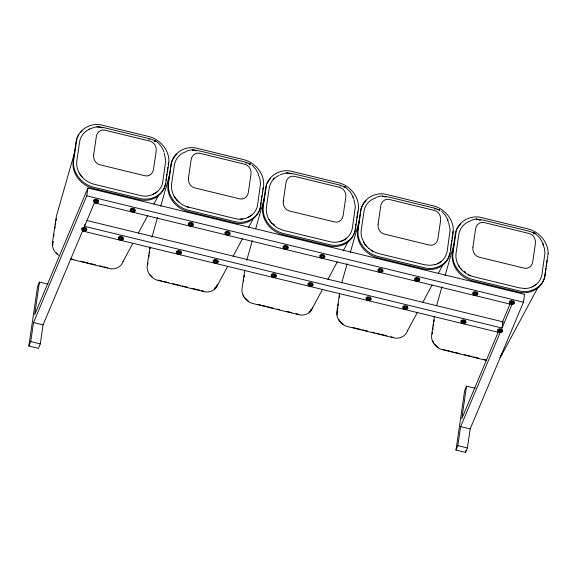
<?xml version="1.0" encoding="UTF-8"?>
<svg xmlns="http://www.w3.org/2000/svg" width="577" height="577" viewBox="0 0 577 577"><rect width="100%" height="100%" fill="white"/><g stroke="black" fill="none" stroke-linecap="round" stroke-linejoin="round"><path stroke-width="0.87" d="M53.207 242.917L53.322 241.388M168.232 164.741L168.419 162.202M168.455 183.255L168.455 188.729M337.249 311.861L337.235 314.927M337.632 312.207L337.747 310.678M358.346 209.747C359.911 197.392 350.304 185.643 338.555 182.765L292.106 171.448C280.415 168.123 267.021 176.093 265.557 188.455L262.773 207.518C261.165 219.851 270.815 231.658 282.557 234.522L329.005 245.838C339.795 248.824 352.9 242.347 354.877 230.829M357.387 233.173L360.913 209.083L363.286 203.977L366.027 200.774M452.656 234.031L452.844 231.492M452.195 256.267L455.174 234.651C456.631 222.289 470.031 214.319 481.723 217.644L528.171 228.961C539.106 231.687 548.136 241.893 548.15 253.382M452.693 255.084L456.212 231.002M548.15 253.397L545.171 275.013M39.438 282.081L34.663 314.725L87.935 187.994L524.594 294.371L523.447 302.197L470.176 428.927L467.399 447.918L465.509 452.411L455.967 450.082L457.857 445.595L460.634 426.598L500.086 332.734L82.533 231.009L43.08 324.873L40.296 343.87L38.414 348.364L28.85 346.034L37.548 286.574L39.438 282.081L48.129 284.201M28.85 346.034L30.74 341.541L33.516 322.55L86.788 195.812L87.935 187.994M53.733 236.382L53.993 234.615M54.894 228.427L55.154 226.66M55.414 224.893L55.673 223.126M56.063 220.472L56.315 218.705M97.073 127.575L97.261 126.731M84.509 226.314L94.376 202.837L511.929 304.562L502.062 328.039L84.509 226.314L84.769 224.547M154.917 141.834L155.076 140.781L150.193 138.891L104.581 127.784L97.571 126.572M155.047 141.423L155.17 140.572M149.955 246.999L147.236 265.579C146.284 272.409 151.621 278.922 158.134 280.444L203.883 291.587C209.48 293.159 216.281 290.217 217.897 284.389M147.762 264.778L148.022 263.011M148.931 256.823L149.183 255.056M149.443 253.289L149.703 251.522M150.092 248.875L150.352 247.107M165.945 180.334L166.205 178.603M166.457 176.872L166.84 174.268M167.092 172.537L167.344 170.806M167.597 169.068L167.849 167.337M168.462 183.241L171.246 164.178C172.811 152.263 186.205 145.238 197.298 148.354L243.746 159.663C255.496 162.548 265.103 174.297 263.538 186.652L260.198 208.196M192.393 150.51L192.516 149.659M249.726 164.935L249.884 163.882L245.001 161.993L199.39 150.878L192.415 149.652M249.855 164.517L249.978 163.666M244.763 270.101L242.044 288.673C241.085 295.503 246.429 302.023 252.942 303.538L298.691 314.689C304.288 316.254 311.09 313.318 312.705 307.483M243.48 281.691L243.739 279.924M244.121 277.27L244.381 275.503M260.883 202.57C261.331 216.245 247.107 226.559 234.197 222.744L187.749 211.427C175.992 208.542 166.385 196.786 167.965 184.431L171.297 162.887L172.299 160.24L174.961 156.115M261.136 200.832L261.388 199.101M261.641 197.37L261.9 195.632M262.275 193.035L262.528 191.304M262.787 189.566L263.04 187.835M287.065 173.598L287.223 172.747L294.198 173.973L339.81 185.087L345.226 187.107L343.791 186.97M287.202 173.612L287.324 172.761M340.156 186.22L340.3 185.231M344.664 187.619L344.786 186.768M339.572 293.195L336.853 311.775C335.893 318.598 341.238 325.118 347.751 326.64L393.5 337.783C399.096 339.355 405.898 336.413 407.513 330.578M337.639 309.207L337.898 307.44M338.158 305.673L338.418 303.906M339.319 297.718L339.579 295.951M355.187 229.134L355.439 227.396M355.692 225.665L355.944 223.934M356.326 221.33L356.579 219.599M356.831 217.868L357.213 215.264M357.466 213.533L357.718 211.795M358.339 209.761L355.006 231.29M434.964 209.321L435.108 208.326L434.618 208.182L389.006 197.074L382.58 196.194M439.472 210.713L439.595 209.862M434.38 316.297L431.661 334.869C430.702 341.699 436.046 348.212 442.559 349.734L486.577 360.459M432.187 334.069L432.447 332.302M432.837 329.655L433.096 327.887M433.349 326.12L433.608 324.353M433.998 321.699L434.257 319.932M450.37 249.632L450.623 247.894M450.882 246.163L451.257 243.559M451.51 241.828L451.769 240.097M452.022 238.359L452.404 235.762M476.681 219.787L476.804 218.964M476.818 219.801L476.941 218.95M479.256 220.472L479.357 219.758L480.778 220.104M455.967 450.082L464.665 390.629L466.555 386.136L475.224 388.249M466.555 386.136L461.773 418.779L498.066 332.439M465.509 452.411L465.769 450.637M502.062 328.039L502.971 321.851L87.163 220.551M534.151 234.226L534.403 232.957M544.674 276.195L545.308 271.861M545.561 270.123L545.813 268.392M546.066 266.661L546.448 264.057M546.7 262.326L546.953 260.595M76.986 138.61L73.654 160.139C72.046 172.501 81.689 184.265 93.438 187.15L139.879 198.466C150.128 201.243 162.447 195.704 165.39 185.123M165.44 183.818L163.897 188.924M165.39 185.094L168.722 163.565C170.302 151.21 160.695 139.454 148.938 136.569L102.49 125.252C90.798 121.935 77.405 129.904 75.948 142.259L73.156 161.322C71.555 173.655 81.198 185.462 92.94 188.333L139.389 199.642C145.108 200.976 151.354 200.255 156.439 197.219M266.603 184.806L263.271 206.335C261.662 218.697 271.305 230.461 283.055 233.346L329.496 244.662C339.745 247.439 352.049 241.9 354.999 231.312M449.865 253.108L448.315 258.215L446.944 260.667M544.674 276.203C543.094 288.118 529.715 295.143 518.615 292.034L472.174 280.718C461.232 277.991 452.209 267.778 452.195 256.296M545.164 275.027C543.606 286.913 530.205 293.974 519.112 290.851L472.671 279.535C466.62 277.977 461.203 274.263 457.474 269.257M74.628 152.378L56.387 216.202L52.435 242.484C51.721 247.504 54.49 252.531 58.63 255.272M151.931 237.262L157.521 217.522M160.687 206.371L169.919 173.756M246.74 260.357L252.329 240.623M255.734 228.607L264.482 197.716M341.793 282.593L347.138 263.718M350.297 252.56L359.781 219.094M436.601 305.695L441.946 286.812M445.105 275.662L454.344 243.047M123.089 261.287C121.473 267.122 114.679 270.065 109.075 268.493L70.235 259.03M260.191 208.218C257.241 218.827 244.936 224.323 234.688 221.561L188.246 210.244C182.195 208.686 176.778 204.972 173.057 199.967M502.322 353.679L500.1 357.646M502.257 322.478L510.284 303.379M502.307 323.416L502.971 321.851M123.038 261.547L132.782 243.4M138.285 233.144L147.604 215.791M153.951 203.955L158.61 195.278M217.846 284.641L227.59 266.495M233.094 256.246L242.405 238.885M248.334 227.843L253.844 217.587M312.655 307.736L322.392 289.596M327.902 279.34L337.213 261.987M343.142 250.937L348.652 240.688M407.463 330.837L417.2 312.691M422.71 302.435L432.022 285.081M438.376 273.246L443.035 264.569M502.271 353.932L538.262 286.877M77.491 137.146L78.861 134.686M267.108 183.335L270.202 178.654M216.757 285.745L217.479 284.454M216.26 286.92L216.981 285.629M456.724 229.531L459.386 225.405M501.182 355.035L501.903 353.744M500.685 356.211L501.406 354.92M163.89 188.931L160.788 193.627L156.439 197.204M310.664 310.008L311.566 308.839M311.068 310.015L309.099 312.215M446.937 260.696C442.047 268.117 432.231 271.031 423.814 268.932L377.365 257.623C366.438 254.897 357.379 244.677 357.387 233.195M80.585 132.465L82.114 130.993M175.394 155.559L176.923 154.095M272.921 179.173L274.14 178.005M214.788 287.937L215.856 286.906M214.291 289.113L215.358 288.089M459.819 224.85L460.835 223.876M157.002 191.975L152.782 194.536M251.81 215.07L247.591 217.637M346.618 238.171C341.988 241.936 335.576 243.068 329.828 241.662L283.588 230.403L278.72 228.564M441.427 261.266L437.207 263.833M534.886 285.312L536.235 284.36M93.488 200.205L95.299 199.18L97.881 199.779L98.667 201.402M81.66 228.377L83.463 227.352L86.052 227.958L86.831 229.581M130.186 209.141L131.996 208.124L134.578 208.723L135.364 210.345M118.357 237.32L120.16 236.296L122.75 236.895L123.528 238.517M188.297 223.299L190.1 222.275L192.689 222.881L193.475 224.503L191.665 225.52M192.3 224.713L191.261 225.297L189.783 224.958L189.335 224.027M176.468 251.478L178.271 250.454L180.861 251.053L181.64 252.676M227.064 232.38L226.033 232.964L226.48 233.894L227.965 234.24L228.997 233.656L228.55 232.726M213.165 260.415L214.969 259.39L217.558 259.996L218.337 261.619M283.105 246.401L284.908 245.376L287.497 245.975L288.284 247.598M285.175 246.538L284.144 247.122L284.591 248.052L286.069 248.398L287.108 247.807L286.661 246.884M319.802 255.337L321.613 254.313L324.195 254.919L324.981 256.541M321.872 255.481L320.841 256.065L321.288 256.996L322.774 257.335L323.805 256.751L323.358 255.82M307.974 283.516L309.777 282.492L312.366 283.091L313.145 284.713M377.913 269.495L379.716 268.471L382.306 269.07L383.092 270.692M379.983 269.632L378.952 270.224L379.399 271.147L380.878 271.493L381.916 270.909L381.469 269.978M366.078 297.667L367.888 296.643L370.47 297.249L371.256 298.872M414.611 278.439L416.414 277.414L419.003 278.013L419.789 279.636L418.585 280.314M416.681 278.576L415.649 279.16L416.096 280.09L417.582 280.429L418.613 279.845L418.166 278.922M402.782 306.611L404.585 305.586L407.174 306.185L407.953 307.808M406.778 308.024L405.746 308.608L404.268 308.262L403.813 307.332M472.722 292.589L474.525 291.573L477.114 292.171L477.893 293.794L476.09 294.818M474.792 292.734L473.76 293.318L474.207 294.248L475.686 294.587L476.725 294.003M460.886 320.769L462.696 319.745L465.278 320.343L466.065 321.966M464.889 322.175L463.858 322.767L462.372 322.42L461.925 321.49M509.419 301.533L511.222 300.509L513.811 301.107L514.597 302.73M511.489 301.67L510.457 302.254L510.905 303.185L512.383 303.531L513.422 302.947L512.975 302.016M497.583 329.705L499.393 328.681L501.983 329.287L502.762 330.909M499.66 329.849L498.622 330.433L499.076 331.364L500.555 331.703L501.586 331.119L501.139 330.188M89.594 129.183C84.372 131.383 80.427 136.323 79.59 141.949L76.828 160.832A26.008 20.498 22.8 0 0 77.325 168.152C79.229 176.165 86.182 182.13 93.972 184.222L140.211 195.48C149.941 198.171 161.423 192.199 162.786 181.769L165.722 160.615L164.207 153.071M279.21 175.372C273.988 177.579 270.036 182.512 269.207 188.145L266.444 207.02A26.008 20.498 22.8 0 0 266.942 214.341C268.428 220.674 273.065 225.614 278.72 228.579M532.016 286.928L534.23 285.774M381.996 195.863L382.573 196.194M280.17 174.716L286.553 172.797M88.894 129.154L96.936 126.601M186.407 151.138L191.744 149.695M185.996 151.722C180.01 153.496 175.307 158.855 174.398 165.044L171.636 183.926A26.008 20.498 22.8 0 0 172.134 191.247C174.038 199.26 180.99 205.232 188.78 207.316M376.024 197.334L381.361 195.892M375.613 197.918C369.626 199.692 364.916 205.051 364.015 211.24L361.252 230.122A26.008 20.498 22.8 0 0 361.75 237.443L364.967 244.814L368.948 248.615M340.012 241.568C346.496 240.306 351.335 234.341 352.403 227.965L355.331 206.811L354.105 200.089M470.832 220.428L476.169 218.993M470.421 221.013C464.435 222.787 459.725 228.153 458.823 234.341L456.061 253.216A26.008 20.498 22.8 0 0 456.558 260.537C458.463 268.557 465.415 274.522 473.205 276.607L519.444 287.873L524.5 288.442M434.82 264.663C441.304 263.4 446.144 257.436 447.211 251.06L450.139 229.906L448.632 222.361M186.421 206.58L235.019 218.582C244.749 221.272 256.231 215.293 257.594 204.864L260.523 183.71L259.859 178.654L258.244 174.564M434.82 264.648L429.692 265.355L424.636 264.764L378.397 253.498L373.528 251.666L368.948 248.6M154.477 140.838L155.069 140.557C159.31 142.959 162.303 147.409 164.019 151.931M438.902 210.129L440.035 210.201L435.108 208.326M154.665 140.55L154.304 140.37M249.415 163.652L249.113 163.471M439.032 209.848L438.722 209.667M533.408 233.166L534.843 233.296L529.426 231.283L483.807 220.169L476.414 219.195L477.994 219.548M100.059 127.149L99.569 127.12M194.867 150.244L194.377 150.222M289.676 173.345L289.185 173.316M384.484 196.44L383.993 196.418M240.075 219.152L242.686 218.971M479.292 219.541L478.802 219.512M524.5 288.457C532.91 288.738 540.815 282.586 542.019 274.154L544.948 253L544.284 247.944L542.661 243.855M192.523 150.07L193.569 150.251M286.993 173.129L288.377 173.352M99.424 127.272L97.888 126.983M248.983 163.875L250.418 164.005L249.884 163.882M382.306 196.274L383.186 196.447M102.23 127.87L100.838 127.553M310.044 283.653L311.522 283.999L311.969 284.923L310.938 285.507L309.46 285.168L309.012 284.237M367.563 299.326L369.049 299.665L370.081 299.081L369.633 298.15M195.646 150.647L196.353 150.813M291.161 173.915L289.762 173.569M385.97 197.009L384.57 196.663M86.788 195.812L523.447 302.197M71.159 258.871L73.748 259.506M80.65 261.186L88.411 263.076M90.135 263.494L95.313 264.756M99.626 265.809L102.216 266.437M103.939 266.862L107.394 267.699M158.199 280.076L161.654 280.92M163.378 281.338L168.556 282.6M172.869 283.653L180.63 285.543M182.354 285.961L187.532 287.223M191.845 288.276L199.613 290.166M201.337 290.584L203.926 291.219M258.186 304.44L260.775 305.067M262.499 305.485L265.947 306.329M267.678 306.748L272.849 308.01M277.162 309.063L279.751 309.69M286.654 311.371L291.832 312.633M296.145 313.686L298.735 314.314M352.994 327.534L360.755 329.424M362.486 329.842L367.657 331.104M371.97 332.157L374.56 332.785M376.283 333.21L379.738 334.047M381.462 334.472L386.64 335.727M390.954 336.78L393.543 337.415M442.624 349.366L446.079 350.21M447.802 350.628L452.974 351.891M454.705 352.309L459.876 353.571M464.189 354.624L471.957 356.514M473.681 356.939L478.86 358.194M483.173 359.247L485.762 359.875M33.516 322.55L43.08 324.873M460.634 426.598L470.176 428.927M30.74 341.541L40.296 343.87M457.857 445.595L467.399 447.918M436.926 209.545L437.59 209.732M148.823 139.223L149.53 139.41M534.655 233.007L539.978 238.164L542.863 243.249M345.039 186.818L350.362 191.968L353.247 197.06M245.838 162.873L246.588 163.125M468.336 274.76L470.846 275.871M533.862 232.92L533.53 232.762M344.281 186.739L343.914 186.566M155.076 140.781L155.581 140.983L155.372 140.593M371.148 250.281L373.528 251.673M464.276 271.277L465.682 272.337M438.058 347.354L434.459 343.914M343.25 324.26L340.704 322.096L338.757 319.434M248.442 301.165L244.843 297.718M441.571 211.218L445.17 215.062L448.055 220.154M251.954 165.022L255.553 168.873L258.438 173.958M273.383 223.862L274.659 225.08M177.348 200.507L176.043 198.935L179.332 202.412M152.299 277.054L150.034 274.623M56.286 252.805L57.491 253.959M460.46 268.226L461.766 269.812M365.219 244.605L366.958 246.718M270.844 222.03L272.149 223.616M80.794 175.307L82.533 177.427M458.564 265.442L459.552 266.963M363.755 242.34L364.743 243.862M268.947 219.246L270.411 221.503M174.139 196.151L175.603 198.409M79.33 173.05L80.318 174.571M457.482 269.25C454.503 265.153 452.707 260.184 452.693 255.099M173.057 199.952L170.02 194.572L168.455 188.758M543.173 243.638L543.801 244.936M447.471 219.96L448.242 221.561M432.858 341.079L433.565 342.536M352.662 196.865L353.824 199.26M243.242 294.883L243.948 296.34M276.448 275.77L275.662 274.147L273.08 273.548L271.269 274.573L272.055 276.195M274.825 275.056L275.272 275.986L274.241 276.571L272.755 276.224L272.308 275.294M230.173 233.44L229.386 231.817L226.804 231.218L224.994 232.242L225.78 233.865M180.017 251.961L180.464 252.885L179.433 253.476L177.954 253.13L177.5 252.199M133.741 209.624L134.189 210.555L133.157 211.139L131.671 210.8L131.224 209.869M121.906 237.803L122.353 238.734L121.321 239.318L119.843 238.972L119.396 238.041M97.044 200.688L97.491 201.618L96.46 202.202L94.974 201.856L94.527 200.926M85.208 228.86L85.656 229.79L84.624 230.374L83.146 230.035L82.699 229.105M52.716 244.093L52.81 245.636M93.676 154.809C93.048 158.992 95.479 163.745 99.763 164.748L145.029 175.776C149.118 176.944 153.078 173.396 153.504 169.386L156.179 151.109C156.814 146.962 154.326 142.202 150.092 141.177L104.826 130.15C100.766 129.003 96.741 132.559 96.352 136.54L93.676 154.809M188.484 177.904C187.857 182.087 190.287 186.84 194.572 187.85L239.837 198.877C243.927 200.039 247.886 196.497 248.312 192.48L250.988 174.204C251.622 170.056 249.134 165.296 244.9 164.272L199.635 153.244C195.574 152.104 191.55 155.653 191.153 159.641L188.484 177.904M283.293 200.998C282.665 205.181 285.096 209.941 289.38 210.944L334.646 221.972C338.735 223.133 342.695 219.592 343.12 215.582L345.796 197.298C346.431 193.151 343.942 188.39 339.702 187.374L294.443 176.346C290.382 175.199 286.358 178.747 285.961 182.736L283.293 200.998M358.072 229.444C356.478 241.799 366.121 253.563 377.863 256.44L424.304 267.757C435.404 270.901 448.791 263.797 450.356 251.925L453.147 232.856C454.726 220.501 445.119 208.744 433.363 205.859L386.915 194.543C375.822 191.434 362.428 198.459 360.863 210.374L358.072 229.437M378.101 224.1C377.473 228.283 379.904 233.036 384.188 234.046L429.454 245.066C433.543 246.235 437.503 242.693 437.929 238.676L440.604 220.4C441.239 216.252 438.751 211.492 434.51 210.468L389.251 199.44C385.191 198.293 381.166 201.849 380.77 205.838L378.101 224.1M472.909 247.194C472.282 251.377 474.712 256.13 478.997 257.14L524.255 268.168C528.352 269.329 532.311 265.788 532.737 261.77L535.413 243.494C536.047 239.347 533.559 234.587 529.318 233.562L484.06 222.534C479.999 221.395 475.975 224.943 475.578 228.932L472.909 247.194M95.183 199.959L93.373 200.984L94.159 202.606L96.748 203.205L98.552 202.188L97.765 200.558L95.183 199.959M95.515 200.659L94.484 201.243L94.931 202.166L96.409 202.513L97.441 201.928L96.994 200.998L95.515 200.659M83.348 228.139L81.545 229.156L82.323 230.786L84.913 231.384L86.716 230.36L85.937 228.737L83.348 228.139M83.679 228.831L82.648 229.415L83.095 230.346L84.581 230.685L85.612 230.1L85.165 229.17L83.679 228.831M131.881 208.903L130.077 209.927L130.856 211.55L133.446 212.148L135.249 211.124L134.47 209.501L131.881 208.903M132.212 209.595L131.181 210.179L131.628 211.11L133.107 211.456L134.145 210.872L133.698 209.941L132.212 209.595M120.045 237.075L118.242 238.099L119.021 239.722L121.61 240.32L123.413 239.296L122.634 237.674L120.045 237.075M120.384 237.767L119.345 238.359L119.792 239.282L121.278 239.628L122.31 239.044L121.862 238.113L120.384 237.767M189.992 223.061L188.181 224.085L188.967 225.708L191.557 226.307L193.36 225.282L192.574 223.66L189.992 223.061M190.323 223.753L189.292 224.338L189.739 225.268L191.218 225.607L192.249 225.023L191.802 224.1L190.323 223.753M178.156 251.233L176.353 252.257L177.132 253.88L179.721 254.479L181.524 253.454L180.745 251.832L178.156 251.233M178.488 251.925L177.456 252.51L177.904 253.44L179.389 253.786L180.421 253.202L179.974 252.272L178.488 251.925M226.689 231.997L224.879 233.021L225.665 234.644L228.254 235.243L230.057 234.219L229.278 232.596L226.689 231.997M227.021 232.69L225.989 233.281L226.436 234.204L227.915 234.55L228.954 233.966L228.499 233.036L227.021 232.69M214.853 260.177L213.05 261.193L213.829 262.816L216.418 263.422L218.221 262.398L217.442 260.775L214.853 260.177M215.235 260.559L214.204 261.143L214.651 262.066L216.13 262.412L217.161 261.828L216.714 260.898L215.235 260.559M215.192 260.869L214.154 261.453L214.601 262.384L216.087 262.723L217.118 262.138L216.671 261.208L215.192 260.869M284.8 246.155L282.99 247.18L283.776 248.802L286.358 249.401L288.168 248.377L287.382 246.754L284.8 246.155M285.132 246.848L284.1 247.432L284.548 248.362L286.026 248.709L287.058 248.124L286.61 247.194L285.132 246.848M272.964 274.327L271.161 275.352L271.94 276.974L274.529 277.573L276.333 276.556L275.554 274.933L272.964 274.327M273.296 275.027L272.265 275.611L272.712 276.542L274.19 276.881L275.229 276.296L274.782 275.366L273.296 275.027M321.497 255.099L319.687 256.116L320.473 257.739L323.062 258.345L324.865 257.32L324.079 255.698L321.497 255.099M321.829 255.791L320.798 256.376L321.245 257.306L322.723 257.645L323.755 257.061L323.308 256.13L321.829 255.791M309.661 283.271L307.858 284.295L308.637 285.918L311.227 286.517L313.03 285.492L312.251 283.87L309.661 283.271M309.993 283.963L308.962 284.548L309.409 285.478L310.895 285.824L311.926 285.24L311.479 284.31L309.993 283.963M379.601 269.25L377.798 270.274L378.584 271.897L381.166 272.495L382.977 271.478L382.19 269.856L379.601 269.25M379.94 269.949L378.909 270.534L379.356 271.464L380.834 271.803L381.866 271.219L381.419 270.288L379.94 269.949M367.773 297.429L365.969 298.453L366.748 300.076L369.338 300.675L371.141 299.651L370.362 298.028L367.773 297.429M368.104 298.121L367.073 298.706L367.52 299.636L368.999 299.982L370.037 299.391L369.59 298.468L368.104 298.121M416.305 278.193L414.495 279.218L415.281 280.84L417.871 281.439L419.674 280.415L418.888 278.792L416.305 278.193M416.637 278.886L415.606 279.47L416.053 280.4L417.532 280.747L418.563 280.162L418.116 279.232L416.637 278.886M404.47 306.365L402.667 307.39L403.446 309.012L406.035 309.611L407.838 308.594L407.059 306.971L404.47 306.365M404.802 307.065L403.77 307.649L404.217 308.58L405.703 308.919L406.735 308.334L406.287 307.404L404.802 307.065M474.409 292.351L472.606 293.376L473.392 294.998L475.975 295.597L477.785 294.573L476.999 292.95L474.409 292.351M474.748 293.044L473.717 293.628L474.164 294.558L475.643 294.905L476.674 294.313L476.227 293.39L474.748 293.044M462.581 320.523L460.771 321.548L461.557 323.17L464.146 323.769L465.949 322.745L465.17 321.122L462.581 320.523M462.913 321.216L461.881 321.807L462.328 322.731L463.807 323.077L464.846 322.493L464.391 321.562L462.913 321.216M511.114 301.288L509.303 302.312L510.09 303.935L512.679 304.533L514.482 303.516L513.696 301.894L511.114 301.288M511.446 301.987L510.414 302.572L510.861 303.502L512.34 303.841L513.371 303.257L512.924 302.326L511.446 301.987M499.278 329.467L497.475 330.491L498.254 332.114L500.843 332.713L502.646 331.688L501.867 330.066L499.278 329.467M499.61 330.159L498.578 330.744L499.026 331.674L500.504 332.02L501.543 331.429L501.096 330.506L499.61 330.159"/></g></svg>
